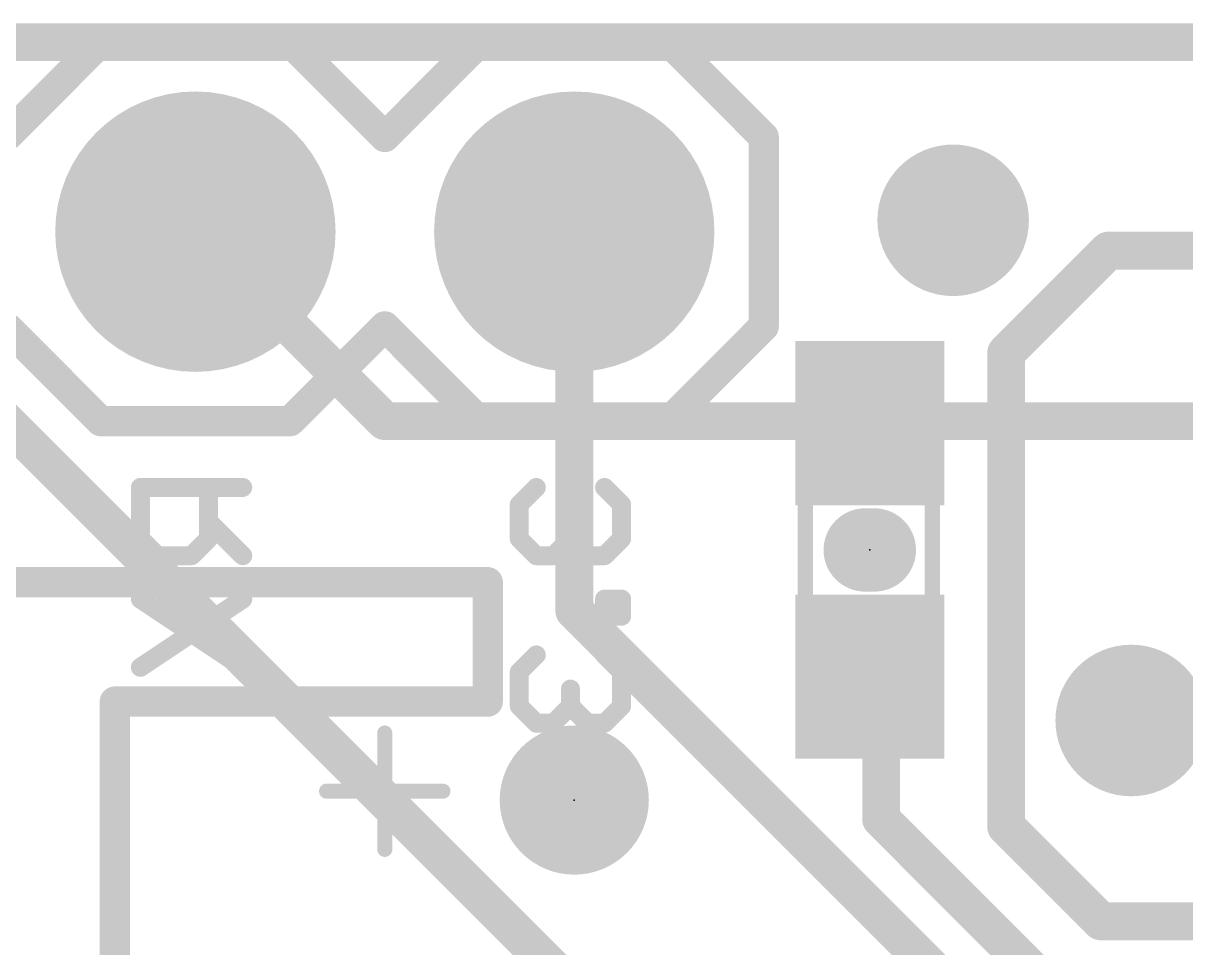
# Model space of a CAD drawing. Extents: x -109 to 32, y -1 to 19.
# Drawn here: x 5.2 to 12.99, y 12.98 to 19.18 of the extents above; entities that cross this region are included whole.
import ezdxf

# ---------------------------------------------------------------- set-up
doc = ezdxf.new("R2010")
doc.units = 0
for name, color, linetype in [('1', 12, 'CONTINUOUS'), ('16', 132, 'CONTINUOUS'), ('17', 110, 'CONTINUOUS'), ('18', 110, 'CONTINUOUS'), ('20', 53, 'CONTINUOUS'), ('21', 53, 'CONTINUOUS'), ('22', 53, 'CONTINUOUS'), ('23', 53, 'CONTINUOUS'), ('51', 53, 'CONTINUOUS')]:
    doc.layers.add(name, color=color, linetype=linetype)

# ---------------------------------------------------------------- blocks, each defined once
blk = doc.blocks.new('RECT')
blk.add_solid([(-0.5, -0.5), (0.5, -0.5), (-0.5, 0.5), (0.5, 0.5)])
blk = doc.blocks.new('PIE')
at = {"const_width": 0.5}
blk.add_lwpolyline([(0, -0.25, 1), (0, 0.25, 1), (0, -0.25)], format="xyb", dxfattribs=at)
blk = doc.blocks.new('ROUNDP')
at = {"const_width": 0.5}
blk.add_lwpolyline([(0, -0.25, 1), (0, 0.25, 1), (0, -0.25)], format="xyb", dxfattribs=at)
blk = doc.blocks.new('ROUNDV')
at = {"const_width": 0.5}
blk.add_lwpolyline([(0, -0.25, 1), (0, 0.25, 1), (0, -0.25)], format="xyb", dxfattribs=at)

msp = doc.modelspace()

# ---------------------------------------------------------------- linework, layer by layer
at = {"layer": '1', "const_width": 0.254}
for points in [[(0, 19.05), (22.86, 19.05)], [(8.89, 15.24), (8.89, 17.78)], [(11.7856, 16.9672), (12.4714, 17.653)], [(12.4714, 17.653), (14.4018, 17.653)], [(11.7856, 13.7922), (11.7856, 16.9672)], [(8.89, 15.24), (11.43, 12.7)], [(10.7696, 14.6948), (10.8712, 14.7964)], [(10.9474, 14.7202), (10.8712, 14.7964)], [(10.9474, 14.7202), (10.9474, 13.843)], [(10.9474, 13.843), (12.1412, 12.6492)], [(12.4206, 13.1572), (11.7856, 13.7922)], [(12.4206, 13.1572), (16.1798, 13.1572)]]:
    msp.add_lwpolyline(points, dxfattribs=at)
at = {"layer": '1', "const_width": 0.127}
for points in [[(8.9535, 17.78, 1), (8.8265, 17.78)], [(12.4714, 17.7165, 1), (12.4714, 17.5895)], [(12.5163, 17.6081, 1), (12.4265, 17.6979)], [(11.8491, 16.9672, 1), (11.7221, 16.9672)], [(11.7407, 17.0121, 1), (11.8305, 16.9223)], [(8.9349, 15.2849, 1), (8.8451, 15.1951)], [(8.8265, 15.24, 1), (8.9535, 15.24)], [(10.9161, 14.8413, 1), (10.8263, 14.7515)], [(10.9161, 14.7515, 1), (10.8263, 14.8413)], [(11.0109, 14.7202, 1), (10.8839, 14.7202)], [(10.9025, 14.6753, 1), (10.9923, 14.7651)], [(10.7247, 14.7397, 1), (10.8145, 14.6499)], [(10.9923, 13.8879, 1), (10.9025, 13.7981)], [(10.8839, 13.843, 1), (11.0109, 13.843)], [(11.8305, 13.8371, 1), (11.7407, 13.7473)], [(11.7221, 13.7922, 1), (11.8491, 13.7922)], [(12.4206, 13.2207, 1), (12.4206, 13.0937)], [(12.3757, 13.1123, 1), (12.4655, 13.2021)]]:
    msp.add_lwpolyline(points, format="xyb", dxfattribs=at)
at = {"layer": '16', "const_width": 0.254}
for points in [[(0, 19.05), (22.86, 19.05)], [(3.81, 17.78), (8.89, 12.7)], [(6.35, 17.78), (7.62, 16.51)], [(7.62, 16.51), (13.97, 16.51)]]:
    msp.add_lwpolyline(points, dxfattribs=at)
at = {"layer": '16', "const_width": 0.127}
for points in [[(6.3949, 17.8249, 1), (6.3051, 17.7351)], [(7.62, 16.5735, 1), (7.62, 16.4465)], [(7.5751, 16.4651, 1), (7.6649, 16.5549)]]:
    msp.add_lwpolyline(points, format="xyb", dxfattribs=at)
at = {"layer": '20', "const_width": 0.254}
msp.add_lwpolyline([(31.75, 19.05), (0, 19.05)], dxfattribs=at)
at = {"layer": '21'}
for points, const_width in [([(5.08, 18.415), (5.715, 19.05)], 0.2032), ([(5.715, 19.05), (6.985, 19.05)], 0.2032), ([(6.985, 19.05), (7.62, 18.415)], 0.2032), ([(8.255, 19.05), (7.62, 18.415)], 0.2032), ([(8.255, 19.05), (9.525, 19.05)], 0.2032), ([(9.525, 19.05), (10.16, 18.415)], 0.2032), ([(10.16, 18.415), (10.16, 17.145)], 0.2032), ([(5.715, 16.51), (5.08, 17.145)], 0.2032), ([(7.62, 17.145), (6.985, 16.51)], 0.2032), ([(7.62, 17.145), (8.255, 16.51)], 0.2032), ([(10.16, 17.145), (9.525, 16.51)], 0.2032), ([(6.985, 16.51), (5.715, 16.51)], 0.2032), ([(9.525, 16.51), (8.255, 16.51)], 0.2032), ([(10.8407, 15.6464), (10.9017, 15.6464)], 0.5588)]:
    msp.add_lwpolyline(points, dxfattribs=dict(at, const_width=const_width))
for points, const_width in [([(5.715, 19.1008, 1), (5.715, 18.9992)], 0.1016), ([(5.7509, 19.0141, 1), (5.6791, 19.0859)], 0.1016), ([(7.0209, 19.0859, 1), (6.9491, 19.0141)], 0.1016), ([(6.985, 18.9992, 1), (6.985, 19.1008)], 0.1016), ([(8.255, 19.1008, 1), (8.255, 18.9992)], 0.1016), ([(8.2909, 19.0141, 1), (8.2191, 19.0859)], 0.1016), ([(9.5609, 19.0859, 1), (9.4891, 19.0141)], 0.1016), ([(9.525, 18.9992, 1), (9.525, 19.1008)], 0.1016), ([(7.5841, 18.4509, 1), (7.6559, 18.3791)], 0.1016), ([(7.5841, 18.3791, 1), (7.6559, 18.4509)], 0.1016), ([(10.2108, 18.415, 1), (10.1092, 18.415)], 0.1016), ([(10.1241, 18.3791, 1), (10.1959, 18.4509)], 0.1016), ([(7.6559, 17.1809, 1), (7.5841, 17.1091)], 0.1016), ([(7.6559, 17.1091, 1), (7.5841, 17.1809)], 0.1016), ([(10.1959, 17.1091, 1), (10.1241, 17.1809)], 0.1016), ([(10.1092, 17.145, 1), (10.2108, 17.145)], 0.1016), ([(5.715, 16.5608, 1), (5.715, 16.4592)], 0.1016), ([(6.985, 16.4592, 1), (6.985, 16.5608)], 0.1016), ([(8.255, 16.5608, 1), (8.255, 16.4592)], 0.1016), ([(9.525, 16.4592, 1), (9.525, 16.5608)], 0.1016), ([(5.6791, 16.4741, 1), (5.7509, 16.5459)], 0.1016), ([(6.9491, 16.5459, 1), (7.0209, 16.4741)], 0.1016), ([(8.2191, 16.4741, 1), (8.2909, 16.5459)], 0.1016), ([(9.4891, 16.5459, 1), (9.5609, 16.4741)], 0.1016), ([(10.8407, 15.7861, 1), (10.8407, 15.5067)], 0.2794), ([(10.9017, 15.5067, 1), (10.9017, 15.7861)], 0.2794)]:
    msp.add_lwpolyline(points, format="xyb", dxfattribs=dict(at, const_width=const_width))
at = {"layer": '22', "const_width": 0.127}
for points in [[(6.6675, 16.0655), (5.9811, 16.0655)], [(5.9811, 16.0655), (5.9811, 15.7223)], [(6.4387, 15.7223), (6.4387, 16.0655)], [(8.6355, 16.0655), (8.5211, 15.9511)], [(9.2075, 15.9511), (9.0931, 16.0655)], [(8.5211, 15.9511), (8.5211, 15.7223)], [(9.2075, 15.7223), (9.2075, 15.9511)], [(6.4387, 15.8367), (6.6675, 15.6079)], [(8.8643, 15.7223), (8.8643, 15.8367)], [(5.9811, 15.7223), (6.0955, 15.6079)], [(6.3243, 15.6079), (6.4387, 15.7223)], [(8.5211, 15.7223), (8.6355, 15.6079)], [(8.7499, 15.6079), (8.8643, 15.7223)], [(8.8643, 15.7223), (8.9787, 15.6079)], [(9.0931, 15.6079), (9.2075, 15.7223)], [(6.0955, 15.6079), (6.3243, 15.6079)], [(8.6355, 15.6079), (8.7499, 15.6079)], [(8.9787, 15.6079), (9.0931, 15.6079)], [(5.9811, 15.3171), (6.6675, 14.8595)], [(5.9811, 14.8595), (6.6675, 15.3171)], [(9.2075, 15.3171), (9.0931, 15.3171)], [(9.0931, 15.3171), (9.0931, 15.2027)], [(9.2075, 15.2027), (9.2075, 15.3171)], [(9.0931, 15.2027), (9.2075, 15.2027)], [(8.6355, 14.9429), (8.5211, 14.8285)], [(9.2075, 14.8285), (9.0931, 14.9429)], [(8.5211, 14.8285), (8.5211, 14.5997)], [(9.2075, 14.5997), (9.2075, 14.8285)], [(8.8643, 14.5997), (8.8643, 14.7141)], [(8.5211, 14.5997), (8.6355, 14.4853)], [(8.7499, 14.4853), (8.8643, 14.5997)], [(8.8643, 14.5997), (8.9787, 14.4853)], [(9.0931, 14.4853), (9.2075, 14.5997)], [(8.6355, 14.4853), (8.7499, 14.4853)], [(8.9787, 14.4853), (9.0931, 14.4853)], [(8.5211, 14.1945), (8.9787, 14.1945)], [(8.9787, 14.1945), (9.2075, 13.9657)], [(9.2075, 13.9657), (8.9787, 13.7369)], [(8.9787, 13.7369), (8.5211, 13.7369)]]:
    msp.add_lwpolyline(points, dxfattribs=at)
at = {"layer": '22', "const_width": 0.0635}
for points in [[(6.0129, 16.0655, 1), (5.9494, 16.0655)], [(5.9811, 16.0972, 1), (5.9811, 16.0338)], [(6.4705, 16.0655, 1), (6.407, 16.0655)], [(6.6675, 16.0338, 1), (6.6675, 16.0972)], [(8.658, 16.043, 1), (8.6131, 16.088)], [(9.1156, 16.088, 1), (9.0707, 16.043)], [(8.5529, 15.9511, 1), (8.4894, 15.9511)], [(8.4987, 15.9736, 1), (8.5436, 15.9287)], [(9.2393, 15.9511, 1), (9.1757, 15.9511)], [(9.185, 15.9287, 1), (9.23, 15.9736)], [(6.4612, 15.8592, 1), (6.4163, 15.8143)], [(8.8961, 15.8367, 1), (8.8326, 15.8367)], [(5.9494, 15.7223, 1), (6.0129, 15.7223)], [(6.0036, 15.7448, 1), (5.9587, 15.6999)], [(6.407, 15.7223, 1), (6.4705, 15.7223)], [(6.4612, 15.6999, 1), (6.4163, 15.7448)], [(8.4894, 15.7223, 1), (8.5529, 15.7223)], [(8.5436, 15.7448, 1), (8.4987, 15.6999)], [(8.8326, 15.7223, 1), (8.8961, 15.7223)], [(8.8868, 15.7448, 1), (8.8419, 15.6999)], [(8.8868, 15.6999, 1), (8.8419, 15.7448)], [(9.1757, 15.7223, 1), (9.2393, 15.7223)], [(9.23, 15.6999, 1), (9.185, 15.7448)], [(6.0955, 15.6397, 1), (6.0955, 15.5762)], [(6.3243, 15.5762, 1), (6.3243, 15.6397)], [(8.6355, 15.6397, 1), (8.6355, 15.5762)], [(8.7499, 15.5762, 1), (8.7499, 15.6397)], [(8.9787, 15.6397, 1), (8.9787, 15.5762)], [(9.0931, 15.5762, 1), (9.0931, 15.6397)], [(6.0731, 15.5855, 1), (6.118, 15.6304)], [(6.3019, 15.6304, 1), (6.3468, 15.5855)], [(6.645, 15.5855, 1), (6.69, 15.6304)], [(8.6131, 15.5855, 1), (8.658, 15.6304)], [(8.7275, 15.6304, 1), (8.7724, 15.5855)], [(8.9563, 15.5855, 1), (9.0012, 15.6304)], [(9.0707, 15.6304, 1), (9.1156, 15.5855)], [(5.9987, 15.3435, 1), (5.9635, 15.2907)], [(6.6851, 15.2907, 1), (6.6499, 15.3435)], [(9.0931, 15.3488, 1), (9.0931, 15.2853)], [(9.1249, 15.3171, 1), (9.0614, 15.3171)], [(9.2393, 15.3171, 1), (9.1757, 15.3171)], [(9.2075, 15.2853, 1), (9.2075, 15.3488)], [(9.0931, 15.2344, 1), (9.0931, 15.1709)], [(9.0614, 15.2027, 1), (9.1249, 15.2027)], [(9.1757, 15.2027, 1), (9.2393, 15.2027)], [(9.2075, 15.1709, 1), (9.2075, 15.2344)], [(8.658, 14.9204, 1), (8.6131, 14.9653)], [(9.1156, 14.9653, 1), (9.0707, 14.9204)], [(5.9635, 14.8859, 1), (5.9987, 14.8331)], [(6.6499, 14.8331, 1), (6.6851, 14.8859)], [(8.5529, 14.8285, 1), (8.4894, 14.8285)], [(9.2393, 14.8285, 1), (9.1757, 14.8285)], [(8.4987, 14.8509, 1), (8.5436, 14.806)], [(9.185, 14.806, 1), (9.23, 14.8509)], [(8.8961, 14.7141, 1), (8.8326, 14.7141)], [(8.5436, 14.6221, 1), (8.4987, 14.5772)], [(8.8868, 14.6221, 1), (8.8419, 14.5772)], [(8.8868, 14.5772, 1), (8.8419, 14.6221)], [(9.23, 14.5772, 1), (9.185, 14.6221)], [(8.4894, 14.5997, 1), (8.5529, 14.5997)], [(8.8326, 14.5997, 1), (8.8961, 14.5997)], [(9.1757, 14.5997, 1), (9.2393, 14.5997)], [(8.6355, 14.517, 1), (8.6355, 14.4535)], [(8.6131, 14.4628, 1), (8.658, 14.5077)], [(8.7275, 14.5077, 1), (8.7724, 14.4628)], [(8.7499, 14.4535, 1), (8.7499, 14.517)], [(8.9787, 14.517, 1), (8.9787, 14.4535)], [(8.9563, 14.4628, 1), (9.0012, 14.5077)], [(9.0707, 14.5077, 1), (9.1156, 14.4628)], [(9.0931, 14.4535, 1), (9.0931, 14.517)], [(8.5211, 14.2262, 1), (8.5211, 14.1627)], [(9.0012, 14.2169, 1), (8.9563, 14.172)], [(8.9787, 14.1627, 1), (8.9787, 14.2262)], [(9.23, 13.9432, 1), (9.185, 13.9881)], [(9.185, 13.9432, 1), (9.23, 13.9881)], [(8.5211, 13.7686, 1), (8.5211, 13.7051)], [(8.9787, 13.7051, 1), (8.9787, 13.7686)], [(8.9563, 13.7593, 1), (9.0012, 13.7144)]]:
    msp.add_lwpolyline(points, format="xyb", dxfattribs=at)
at = {"layer": '23'}
for p in [(10.8712, 15.6464), (8.89, 13.97)]:
    msp.add_point(p, dxfattribs=at)
at = {"layer": '51'}
for points, const_width in [([(10.4392, 15.2904), (10.4392, 16.0024)], 0.1016), ([(11.2902, 15.2904), (11.2902, 16.0024)], 0.1016), ([(0.81, 15.43), (8.31, 15.43)], 0.2032), ([(8.31, 15.43), (8.31, 14.63)], 0.2032), ([(5.81, 14.63), (5.81, 8.23)], 0.2032), ([(8.31, 14.63), (5.81, 14.63)], 0.2032), ([(7.6195, 13.6398), (7.6195, 14.4194)], 0.1016), ([(7.2297, 14.0296), (8.0093, 14.0296)], 0.1016)]:
    msp.add_lwpolyline(points, dxfattribs=dict(at, const_width=const_width))
for points, const_width in [([(10.4646, 16.0024, 1), (10.4138, 16.0024)], 0.0508), ([(11.3156, 16.0024, 1), (11.2648, 16.0024)], 0.0508), ([(8.3608, 15.43, 1), (8.2592, 15.43)], 0.1016), ([(8.31, 15.3792, 1), (8.31, 15.4808)], 0.1016), ([(10.4138, 15.2904, 1), (10.4646, 15.2904)], 0.0508), ([(11.2648, 15.2904, 1), (11.3156, 15.2904)], 0.0508), ([(5.8608, 14.63, 1), (5.7592, 14.63)], 0.1016), ([(5.81, 14.6808, 1), (5.81, 14.5792)], 0.1016), ([(8.31, 14.5792, 1), (8.31, 14.6808)], 0.1016), ([(8.2592, 14.63, 1), (8.3608, 14.63)], 0.1016), ([(7.6449, 14.4194, 1), (7.5941, 14.4194)], 0.0508), ([(7.2297, 14.055, 1), (7.2297, 14.0042)], 0.0508), ([(8.0093, 14.0042, 1), (8.0093, 14.055)], 0.0508), ([(7.5941, 13.6398, 1), (7.6449, 13.6398)], 0.0508)]:
    msp.add_lwpolyline(points, format="xyb", dxfattribs=dict(at, const_width=const_width))

# ---------------------------------------------------------------- block references
at = {"layer": '1', "xscale": 1.1, "rotation": 90}
for p in [(10.8712, 16.4964), (10.8712, 14.7964)]:
    msp.add_blockref('RECT', p, dxfattribs=at)
at = {"layer": '1'}
msp.add_blockref('PIE', (8.89, 13.97), dxfattribs=at)
at = {"layer": '17', "xscale": 1.8796, "yscale": 1.8796, "rotation": 90}
for p in [(6.35, 17.78), (6.35, 17.78), (8.89, 17.78), (8.89, 17.78)]:
    msp.add_blockref('ROUNDP', p, dxfattribs=at)
at = {"layer": '18', "xscale": 1.016, "yscale": 1.016}
for p in [(11.43, 17.8562), (11.43, 17.8562), (12.6238, 14.5034), (12.6238, 14.5034)]:
    msp.add_blockref('ROUNDV', p, dxfattribs=at)
at = {"layer": '51', "xscale": 0.508, "yscale": 0.508}
for p in [(6.35, 17.78), (8.89, 17.78)]:
    msp.add_blockref('RECT', p, dxfattribs=at)
at = {"layer": '51', "xscale": 0.5001, "yscale": 0.95, "rotation": 90}
for p in [(10.8661, 16.2266), (10.8661, 15.0583)]:
    msp.add_blockref('RECT', p, dxfattribs=at)

doc.saveas('drawing.dxf')
